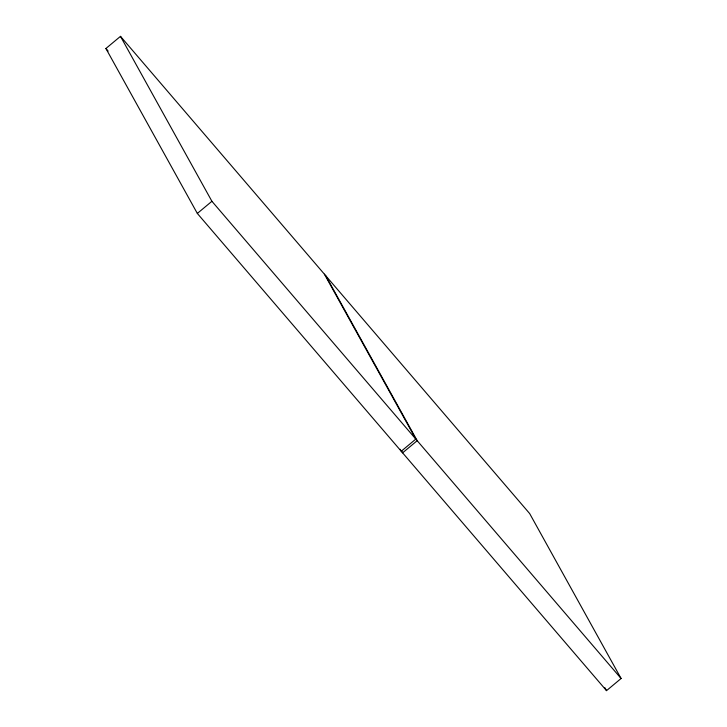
<?xml version="1.0" encoding="UTF-8"?>
<svg xmlns="http://www.w3.org/2000/svg" width="727" height="727" viewBox="0 0 727 727"><rect width="100%" height="100%" fill="white"/><g stroke="black" fill="none" stroke-linecap="round" stroke-linejoin="round"><path stroke-width="1.09" d="M105.906 48.5L120.482 36.35L529.665 513.562L621.094 678.5L606.518 690.65L197.335 213.438L105.906 48.5L108.123 51.081M197.335 213.438L211.911 201.288L120.482 36.35M211.911 201.288L621.094 678.5M604.873 687.687L606.518 690.65M325.76 275.751L417.189 440.689L402.604 452.839L401.513 450.867M324.396 274.161L415.817 439.099L401.24 451.249L400.15 449.277"/></g></svg>
